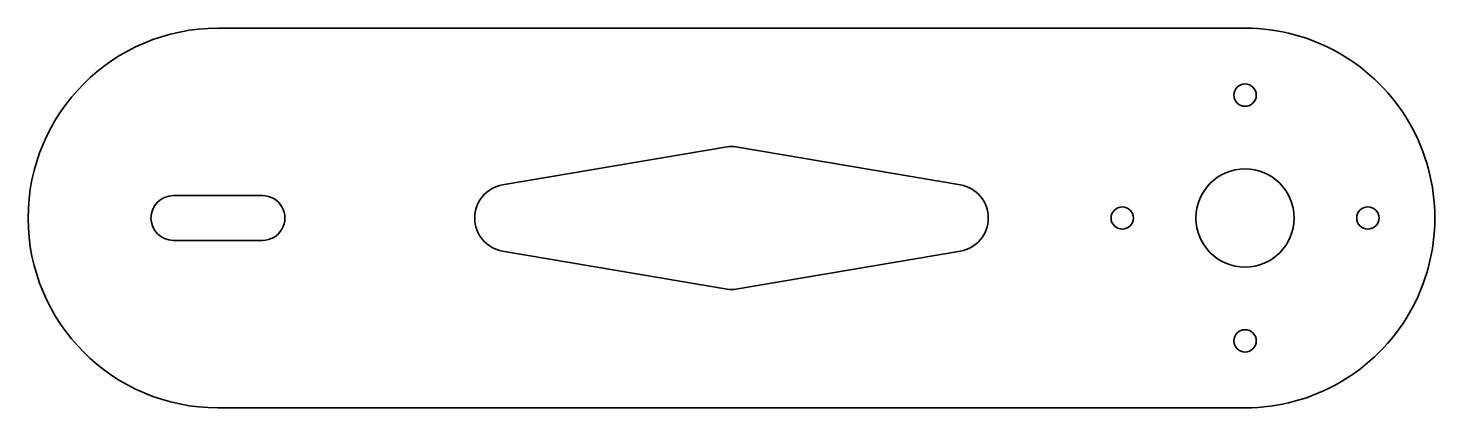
# Model space of a CAD drawing. Extents: x 437 to 752, y 378 to 463.
import ezdxf

# ---------------------------------------------------------------- set-up
doc = ezdxf.new("R2010")
doc.units = 0

msp = doc.modelspace()

# ---------------------------------------------------------------- linework, layer by layer
at = {"color": 7, "lineweight": 35}
for p, q in [((479.5, 463), (709.5, 463)), ((543.246094, 427.89444), (593.496887, 436.415558)), ((645.753906, 427.89444), (595.503113, 436.415558)), ((469.5, 425.5), (489.5, 425.5)), ((489.5, 415.5), (469.5, 415.5)), ((543.246094, 413.10556), (593.496887, 404.584442)), ((595.503113, 404.584442), (645.753906, 413.10556)), ((479.5, 378), (709.5, 378))]:
    msp.add_line(p, q, dxfattribs=at)
for centre, radius in [((709.5, 448), 2.5), ((709.5, 420.5), 11), ((682, 420.5), 2.5), ((737, 420.5), 2.5), ((709.5, 393), 2.5)]:
    msp.add_circle(centre, radius, dxfattribs=at)
for centre, radius, start, end in [((479.5, 420.5), 42.5, 90.000003, 269.999997), ((709.5, 420.5), 42.5, 269.999997, 90.000003), ((594.5, 430.5), 6, 80.375802, 99.624197), ((469.5, 420.5), 5, 90.000003, 269.999997), ((489.5, 420.5), 5, 269.999997, 90.000003), ((544.5, 420.5), 7.5, 99.624197, 260.375803), ((644.5, 420.5), 7.5, 279.624198, 80.375802), ((594.5, 410.5), 6, 260.375803, 279.624198)]:
    msp.add_arc(centre, radius, start, end, dxfattribs=at)

doc.saveas('drawing.dxf')
